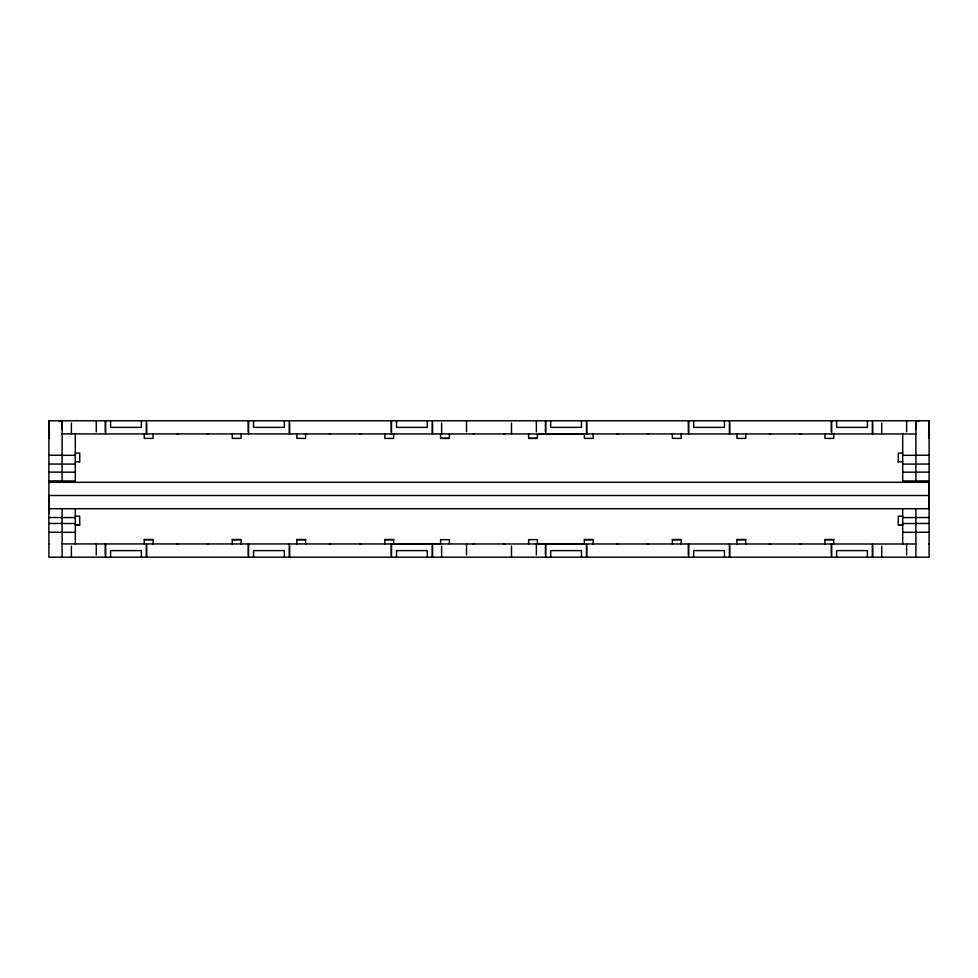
<?xml version="1.0" encoding="UTF-8"?>
<svg xmlns="http://www.w3.org/2000/svg" width="978" height="978" viewBox="0 0 978 978"><rect width="100%" height="100%" fill="white"/><g stroke="black" fill="none" stroke-linecap="round" stroke-linejoin="round"><path stroke-width="1.47" d="M48.9 513.12L48.9 495.516L929.1 495.516M48.9 438.376L48.9 420.772L929.1 420.772L929.1 438.376M62.103 429.293L62.103 420.772L58.802 420.772M915.897 429.293L915.897 420.772L919.198 420.772M48.9 544.049L49.536 544M929.1 544.049L928.464 544M504.88 433.743L503.67 433.975M474.33 544.061L473.731 544.123A3.289 3.289 0 0 0 473.12 544.294M207.336 434L207.935 433.951A3.325 3.325 0 0 0 208.546 433.767M359.904 434L360.503 433.951A3.325 3.325 0 0 0 361.114 433.767M647.436 434L648.035 433.951A3.325 3.325 0 0 0 648.646 433.767M800.004 434L800.603 433.951A3.325 3.325 0 0 0 801.214 433.767M177.996 544.025L177.397 544.086A3.337 3.337 0 0 0 176.786 544.257M330.564 544.025L329.965 544.086A3.337 3.337 0 0 0 329.354 544.257M618.096 544.025L617.497 544.086A3.337 3.337 0 0 0 616.886 544.257M770.664 544.025L770.065 544.086A3.337 3.337 0 0 0 769.454 544.257M48.9 433.975L49.536 433.975M62.103 433.902L915.897 433.975M928.464 433.975L929.1 433.975M440.589 438.34L449.391 438.34M528.609 438.34L537.411 438.34M75.306 453.046L79.707 453.046L79.707 461.873M902.694 453.046L898.293 453.071L898.293 461.873M48.9 455.247L62.103 455.247M915.897 455.247L929.1 455.247M62.103 455.308L75.306 455.308M902.694 455.308L915.897 455.308M75.306 461.873L79.707 461.848M898.293 461.848L902.694 461.873M48.9 464.049L75.306 464.11M902.694 464.11L929.1 464.049M48.9 472.117L62.103 472.117M915.897 472.117L929.1 472.117M62.103 472.178L75.306 472.178M902.694 472.178L915.897 472.178M48.9 480.919L62.103 480.919M915.897 480.919L929.1 480.919L929.1 508.719L48.9 508.719M75.306 480.98L62.103 480.98L62.103 420.772M902.694 480.98L915.897 480.98L915.897 420.772M48.9 482.313L929.1 482.313M75.306 516.127L79.707 516.152L79.707 524.954L75.306 524.954L79.707 524.929M902.694 516.127L898.293 516.152L898.293 524.954L902.694 524.954L898.293 524.929M48.9 517.521L75.306 517.594M902.694 517.594L929.1 517.521M48.9 523.462L62.103 523.462M915.897 523.462L929.1 523.462M62.103 523.523L75.306 523.523M902.694 523.523L915.897 523.523M48.9 532.264L62.103 532.264M915.897 532.264L929.1 532.264M62.103 532.325L75.306 532.325M902.694 532.325L915.897 532.325M144.255 544.025L144.255 539.599L153.057 539.599L153.057 544.025M232.275 544.025L232.275 539.599L241.077 539.599L241.077 544.025M296.823 544.025L296.823 539.599L305.625 539.599L305.625 544.025M384.843 544.025L384.843 539.599L393.645 539.599L393.645 544.025L440.589 544.061L440.589 539.624M528.609 539.66L537.411 539.624L537.411 544.061L584.355 544.025L584.355 539.599L593.157 539.599L593.157 544.025M672.375 544.025L672.375 539.599L681.177 539.599L681.177 544.025M736.923 544.025L736.923 539.599L745.725 539.599L745.725 544.025M824.943 544.025L824.943 539.599L833.745 539.599L833.745 544.025M144.255 539.624L153.057 539.624M232.275 539.624L241.077 539.624M296.823 539.624L305.625 539.624M384.843 539.624L393.645 539.624M440.589 539.66L449.391 539.66M584.355 539.624L593.157 539.624M672.375 539.624L681.177 539.624M736.923 539.624L745.725 539.624M824.943 539.624L833.745 539.624M62.103 543.927L915.897 544M770.664 434L770.065 433.951A3.337 3.337 0 0 1 769.454 433.767M618.096 434L617.497 433.951A3.337 3.337 0 0 1 616.886 433.767M330.564 434L329.965 433.951A3.337 3.337 0 0 1 329.354 433.767M177.996 434L177.397 433.951A3.337 3.337 0 0 1 176.786 433.767M800.004 544.025L800.603 544.086A3.325 3.325 0 0 1 801.214 544.257M647.436 544.025L648.035 544.086A3.325 3.325 0 0 1 648.646 544.257M359.904 544.025L360.503 544.086A3.325 3.325 0 0 1 361.114 544.257M207.336 544.025L207.935 544.086A3.325 3.325 0 0 1 208.546 544.257M474.33 433.975L473.731 433.914A3.289 3.289 0 0 1 473.12 433.743M503.67 544.061L504.88 544.294M929.1 420.772L929.1 557.203L48.9 557.203L48.9 420.772M915.897 508.719L915.897 557.203M906.618 420.772L906.618 431.775M906.618 544L906.618 555.003M902.694 433.902L902.694 482.386M902.694 508.768L902.694 544.025M881.716 422.973L881.716 433.975M881.716 546.201L881.716 557.203M872.62 422.973L872.62 433.975M872.62 546.201L872.62 557.203M872.437 420.772L872.437 433.975M872.437 544L872.437 557.203M867.413 420.772L867.413 427.374L836.606 427.374L836.606 420.772M867.413 557.203L867.413 550.602L836.606 550.602L836.606 557.203M833.745 433.975L833.745 438.401L824.943 438.401L824.943 433.975M831.581 420.772L831.581 433.975M831.581 544L831.581 557.203M831.398 420.772L831.398 431.775M831.398 544L831.398 555.003M745.725 433.975L745.725 438.401L736.923 438.376L736.923 433.975M729.661 422.973L729.661 433.975M729.661 546.201L729.661 557.203M729.478 420.772L729.478 433.975M729.478 544L729.478 557.203M724.453 420.772L724.453 427.374L693.646 427.374L693.646 420.772M724.453 557.203L724.453 550.602L693.646 550.602L693.646 557.203M688.622 420.772L688.622 433.975M688.622 544L688.622 557.203M688.439 420.772L688.439 431.775M688.439 544L688.439 555.003M681.177 433.975L681.177 438.401L672.375 438.376L672.375 433.975M593.157 433.975L593.157 438.401L584.355 438.376L584.355 433.975L537.411 433.975L537.411 438.376L528.609 438.376L528.609 433.939M586.702 422.973L586.702 433.975M586.702 546.201L586.702 557.203M586.519 420.772L586.519 433.975M586.519 544L586.519 557.203M581.494 420.772L581.494 427.374L550.687 427.374L550.687 420.772M581.494 557.203L581.494 550.602L550.687 550.602L550.687 557.203M545.663 420.772L545.663 433.975M545.663 544L545.663 557.203M545.479 420.772L545.479 431.775M545.479 544L545.479 555.003M536.384 420.772L536.384 431.775M536.384 544L536.384 555.003M528.609 539.624L528.609 544.061M511.482 422.973L511.482 433.975M511.482 546.201L511.482 557.203M466.518 420.772L466.518 431.775M466.518 544L466.518 555.003M449.391 433.939L449.391 438.376L440.589 438.376L440.589 433.939M449.391 539.624L449.391 544.061M441.616 422.973L441.616 433.975M441.616 546.201L441.616 557.203M432.52 422.973L432.52 433.975M432.52 546.201L432.52 557.203M432.337 420.772L432.337 433.975M432.337 544L432.337 557.203M427.313 420.772L427.313 427.374L396.506 427.374L396.506 420.772M427.313 557.203L427.313 550.602L396.506 550.602L396.506 557.203M393.645 433.975L393.645 438.401L384.843 438.401L384.843 433.975M391.481 420.772L391.481 433.975M391.481 544L391.481 557.203M391.298 420.772L391.298 431.775M391.298 544L391.298 555.003M305.625 433.975L305.625 438.401L296.823 438.376L296.823 433.975M289.561 422.973L289.561 433.975M289.561 546.201L289.561 557.203M289.378 420.772L289.378 433.975M289.378 544L289.378 557.203M284.353 420.772L284.353 427.374L253.546 427.374L253.546 420.772M284.353 557.203L284.353 550.602L253.546 550.602L253.546 557.203M248.522 420.772L248.522 433.975M248.522 544L248.522 557.203M248.339 420.772L248.339 431.775M248.339 544L248.339 555.003M241.077 433.975L241.077 438.401L232.275 438.376L232.275 433.975M153.057 433.975L153.057 438.401L144.255 438.401L144.255 433.975M146.602 422.973L146.602 433.975M146.602 546.201L146.602 557.203M146.419 420.772L146.419 433.975M146.419 544L146.419 557.203M141.394 420.772L141.394 427.374L110.587 427.374L110.587 420.772M141.394 557.203L141.394 550.602L110.587 550.602L110.587 557.203M105.563 420.772L105.563 433.975M105.563 544L105.563 557.203M105.379 420.772L105.379 431.775M105.379 544L105.379 555.003M96.284 420.772L96.284 431.775M96.284 544L96.284 555.003M75.306 433.902L75.306 482.386M75.306 508.768L75.306 544.025M71.382 422.973L71.382 433.975M71.382 546.201L71.382 557.203M62.103 508.719L62.103 557.203"/></g></svg>
